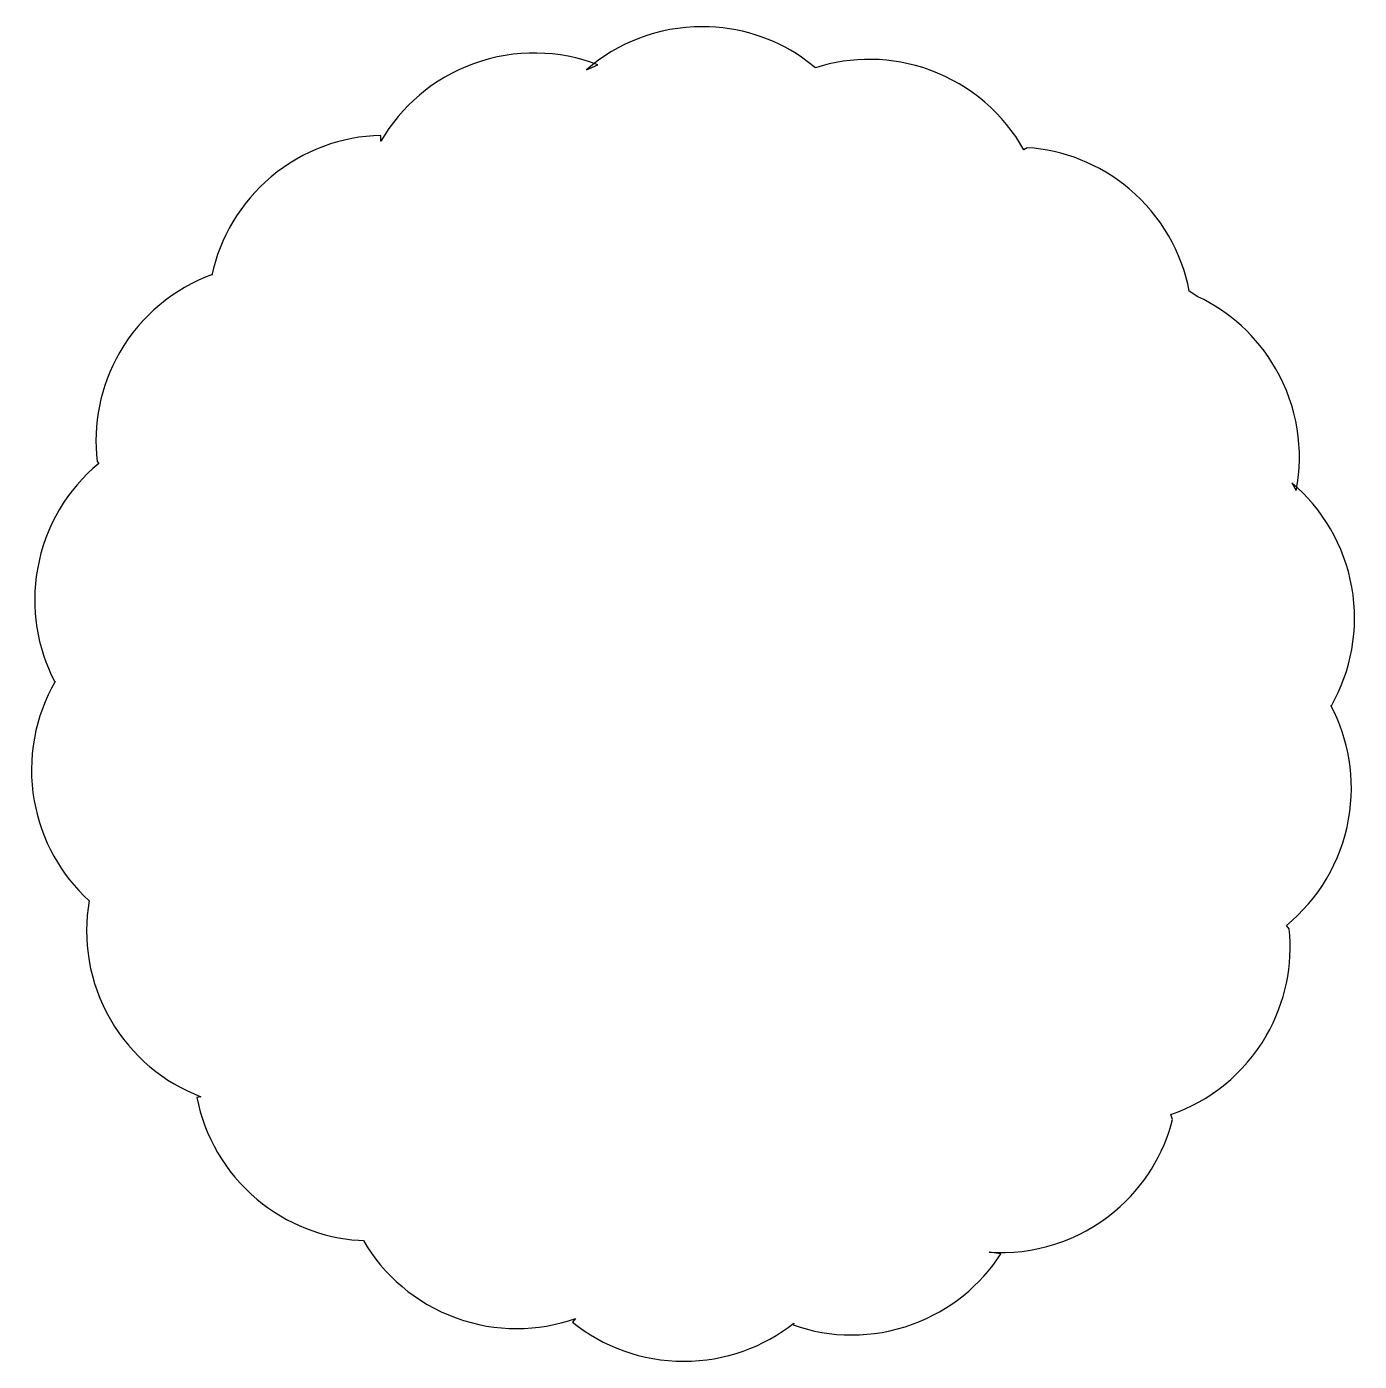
# Model space of a CAD drawing. Header units: centimetres. Extents: x -2.88 to 2.88, y -2.88 to 2.88.
import ezdxf

# ---------------------------------------------------------------- set-up
doc = ezdxf.new("R2010")
doc.units = ezdxf.units.CM
doc.header["$MEASUREMENT"] = 0
doc.layers.add('Camada 1', color=7, linetype='Continuous')

msp = doc.modelspace()

# ---------------------------------------------------------------- linework, layer by layer
at = {"layer": 'Camada 1'}
msp.add_open_spline([(-0.45986, 2.69497), (-0.32566, 2.81062), (-0.15098, 2.88055), (0.04007, 2.88055), (0.04007, 2.88055), (0.19871, 2.88055), (0.34611, 2.83232), (0.46838, 2.74971), (0.46838, 2.74971), (0.46838, 2.74971), (0.52844, 2.70322), (0.52844, 2.70322), (0.52844, 2.70322), (0.68431, 2.75299), (0.85724, 2.75339), (1.02289, 2.69309), (1.02289, 2.69309), (1.20164, 2.62803), (1.3415, 2.5033), (1.42813, 2.34961), (1.42813, 2.34961), (1.42813, 2.34961), (1.44287, 2.35829), (1.44287, 2.35829), (1.44287, 2.35829), (1.59897, 2.3476), (1.75325, 2.28915), (1.88229, 2.18083), (1.88229, 2.18083), (2.02239, 2.06325), (2.10986, 1.90617), (2.14198, 1.73953), (2.14198, 1.73953), (2.14198, 1.73953), (2.17892, 1.715), (2.17892, 1.715), (2.17892, 1.715), (2.31507, 1.65073), (2.43369, 1.54577), (2.51465, 1.40552), (2.51465, 1.40552), (2.61048, 1.23952), (2.63713, 1.05251), (2.60352, 0.87797), (2.60352, 0.87797), (2.60352, 0.87797), (2.58532, 0.91152), (2.58532, 0.91152), (2.58532, 0.91152), (2.71674, 0.8), (2.81149, 0.64371), (2.84374, 0.46072), (2.84374, 0.46072), (2.87597, 0.27787), (2.84046, 0.09872), (2.75524, -0.05096), (2.75524, -0.05096), (2.75524, -0.05096), (2.75336, -0.0499), (2.75336, -0.0499), (2.75336, -0.0499), (2.82985, -0.195), (2.86052, -0.36568), (2.82982, -0.5397), (2.82982, -0.5397), (2.79675, -0.72726), (2.69806, -0.88678), (2.56148, -0.99881), (2.56148, -0.99881), (2.56148, -0.99881), (2.57328, -1.01413), (2.57328, -1.01413), (2.57328, -1.01413), (2.58926, -1.16891), (2.55833, -1.32999), (2.47456, -1.47503), (2.47456, -1.47503), (2.37883, -1.64084), (2.23046, -1.75734), (2.06276, -1.81558), (2.06276, -1.81558), (2.06276, -1.81558), (2.0703, -1.83691), (2.0703, -1.83691), (2.0703, -1.83691), (2.03191, -1.98637), (1.94812, -2.1257), (1.82085, -2.23244), (1.82085, -2.23244), (1.66332, -2.36463), (1.46819, -2.4226), (1.27798, -2.41), (1.27798, -2.41), (1.27798, -2.41), (1.32849, -2.4172), (1.32849, -2.4172), (1.32849, -2.4172), (1.24107, -2.5524), (1.11047, -2.66128), (0.94752, -2.72057), (0.94752, -2.72057), (0.77446, -2.78357), (0.59343, -2.78029), (0.43222, -2.72372), (0.43222, -2.72372), (0.43222, -2.72372), (0.43513, -2.71539), (0.43513, -2.71539), (0.43513, -2.71539), (0.30453, -2.81884), (0.13943, -2.88062), (-0.04011, -2.8806), (-0.04011, -2.8806), (-0.22191, -2.8806), (-0.38891, -2.81726), (-0.52025, -2.71148), (-0.52025, -2.71148), (-0.52025, -2.71148), (-0.50763, -2.69632), (-0.50763, -2.69632), (-0.50763, -2.69632), (-0.66881, -2.75291), (-0.84982, -2.7562), (-1.02288, -2.69317), (-1.02288, -2.69317), (-1.19827, -2.62933), (-1.3362, -2.50812), (-1.42314, -2.35845), (-1.42314, -2.35845), (-1.42314, -2.35845), (-1.44362, -2.35832), (-1.44362, -2.35832), (-1.44362, -2.35832), (-1.59949, -2.3475), (-1.75345, -2.28905), (-1.88227, -2.18094), (-1.88227, -2.18094), (-2.02184, -2.06381), (-2.10915, -1.90752), (-2.14161, -1.74163), (-2.14161, -1.74163), (-2.14161, -1.74163), (-2.12412, -1.73848), (-2.12412, -1.73848), (-2.12412, -1.73848), (-2.28308, -1.678), (-2.42299, -1.56444), (-2.51467, -1.40566), (-2.51467, -1.40566), (-2.60799, -1.24405), (-2.63574, -1.06252), (-2.60614, -0.89197), (-2.60614, -0.89197), (-2.60614, -0.89197), (-2.60799, -0.89163), (-2.60799, -0.89163), (-2.60799, -0.89163), (-2.72761, -0.78177), (-2.81339, -0.63313), (-2.84376, -0.46084), (-2.84376, -0.46084), (-2.87625, -0.27664), (-2.84, -0.09619), (-2.7534, 0.05417), (-2.7534, 0.05417), (-2.7534, 0.05417), (-2.75655, 0.05589), (-2.75655, 0.05589), (-2.75655, 0.05589), (-2.83071, 0.19966), (-2.86011, 0.36797), (-2.82984, 0.53955), (-2.82984, 0.53955), (-2.79711, 0.72531), (-2.69998, 0.88353), (-2.56549, 0.99537), (-2.56549, 0.99537), (-2.56549, 0.99537), (-2.57221, 1.00386), (-2.57221, 1.00386), (-2.57221, 1.00386), (-2.5906, 1.16174), (-2.56017, 1.32665), (-2.47461, 1.47487), (-2.47461, 1.47487), (-2.38182, 1.6356), (-2.23955, 1.74998), (-2.07816, 1.80989), (-2.07816, 1.80989), (-2.07816, 1.80989), (-2.07723, 1.80761), (-2.07723, 1.80761), (-2.07723, 1.80761), (-2.0426, 1.96805), (-1.95639, 2.11863), (-1.8209, 2.23229), (-1.8209, 2.23229), (-1.68268, 2.34828), (-1.51552, 2.4071), (-1.34814, 2.41128), (-1.34814, 2.41128), (-1.34814, 2.41128), (-1.34766, 2.38591), (-1.34766, 2.38591), (-1.34766, 2.38591), (-1.26072, 2.53551), (-1.12287, 2.65663), (-0.94756, 2.72045), (-0.94756, 2.72045), (-0.76674, 2.78628), (-0.57722, 2.77974), (-0.41069, 2.71566), (-0.41069, 2.71566), (-0.41069, 2.71566), (-0.45986, 2.69497), (-0.45986, 2.69497)], degree=3, knots=[0, 0, 0, 0, 0.0181818, 0.0181818, 0.0181818, 0.0181818, 0.0363636, 0.0363636, 0.0363636, 0.0363636, 0.0545455, 0.0545455, 0.0545455, 0.0545455, 0.0727273, 0.0727273, 0.0727273, 0.0727273, 0.0909091, 0.0909091, 0.0909091, 0.0909091, 0.1090909, 0.1090909, 0.1090909, 0.1090909, 0.1272727, 0.1272727, 0.1272727, 0.1272727, 0.1454545, 0.1454545, 0.1454545, 0.1454545, 0.1636364, 0.1636364, 0.1636364, 0.1636364, 0.1818182, 0.1818182, 0.1818182, 0.1818182, 0.2, 0.2, 0.2, 0.2, 0.2181818, 0.2181818, 0.2181818, 0.2181818, 0.2363636, 0.2363636, 0.2363636, 0.2363636, 0.2545455, 0.2545455, 0.2545455, 0.2545455, 0.2727273, 0.2727273, 0.2727273, 0.2727273, 0.2909091, 0.2909091, 0.2909091, 0.2909091, 0.3090909, 0.3090909, 0.3090909, 0.3090909, 0.3272727, 0.3272727, 0.3272727, 0.3272727, 0.3454545, 0.3454545, 0.3454545, 0.3454545, 0.3636364, 0.3636364, 0.3636364, 0.3636364, 0.3818182, 0.3818182, 0.3818182, 0.3818182, 0.4, 0.4, 0.4, 0.4, 0.4181818, 0.4181818, 0.4181818, 0.4181818, 0.4363636, 0.4363636, 0.4363636, 0.4363636, 0.4545455, 0.4545455, 0.4545455, 0.4545455, 0.4727273, 0.4727273, 0.4727273, 0.4727273, 0.4909091, 0.4909091, 0.4909091, 0.4909091, 0.5090909, 0.5090909, 0.5090909, 0.5090909, 0.5272727, 0.5272727, 0.5272727, 0.5272727, 0.5454545, 0.5454545, 0.5454545, 0.5454545, 0.5636364, 0.5636364, 0.5636364, 0.5636364, 0.5818182, 0.5818182, 0.5818182, 0.5818182, 0.6, 0.6, 0.6, 0.6, 0.6181818, 0.6181818, 0.6181818, 0.6181818, 0.6363636, 0.6363636, 0.6363636, 0.6363636, 0.6545455, 0.6545455, 0.6545455, 0.6545455, 0.6727273, 0.6727273, 0.6727273, 0.6727273, 0.6909091, 0.6909091, 0.6909091, 0.6909091, 0.7090909, 0.7090909, 0.7090909, 0.7090909, 0.7272727, 0.7272727, 0.7272727, 0.7272727, 0.7454545, 0.7454545, 0.7454545, 0.7454545, 0.7636364, 0.7636364, 0.7636364, 0.7636364, 0.7818182, 0.7818182, 0.7818182, 0.7818182, 0.8, 0.8, 0.8, 0.8, 0.8181818, 0.8181818, 0.8181818, 0.8181818, 0.8363636, 0.8363636, 0.8363636, 0.8363636, 0.8545455, 0.8545455, 0.8545455, 0.8545455, 0.8727273, 0.8727273, 0.8727273, 0.8727273, 0.8909091, 0.8909091, 0.8909091, 0.8909091, 0.9090909, 0.9090909, 0.9090909, 0.9090909, 0.9272727, 0.9272727, 0.9272727, 0.9272727, 0.9454545, 0.9454545, 0.9454545, 0.9454545, 0.9636364, 0.9636364, 0.9636364, 0.9636364, 1, 1, 1, 1], dxfattribs=at)

doc.saveas('drawing.dxf')
